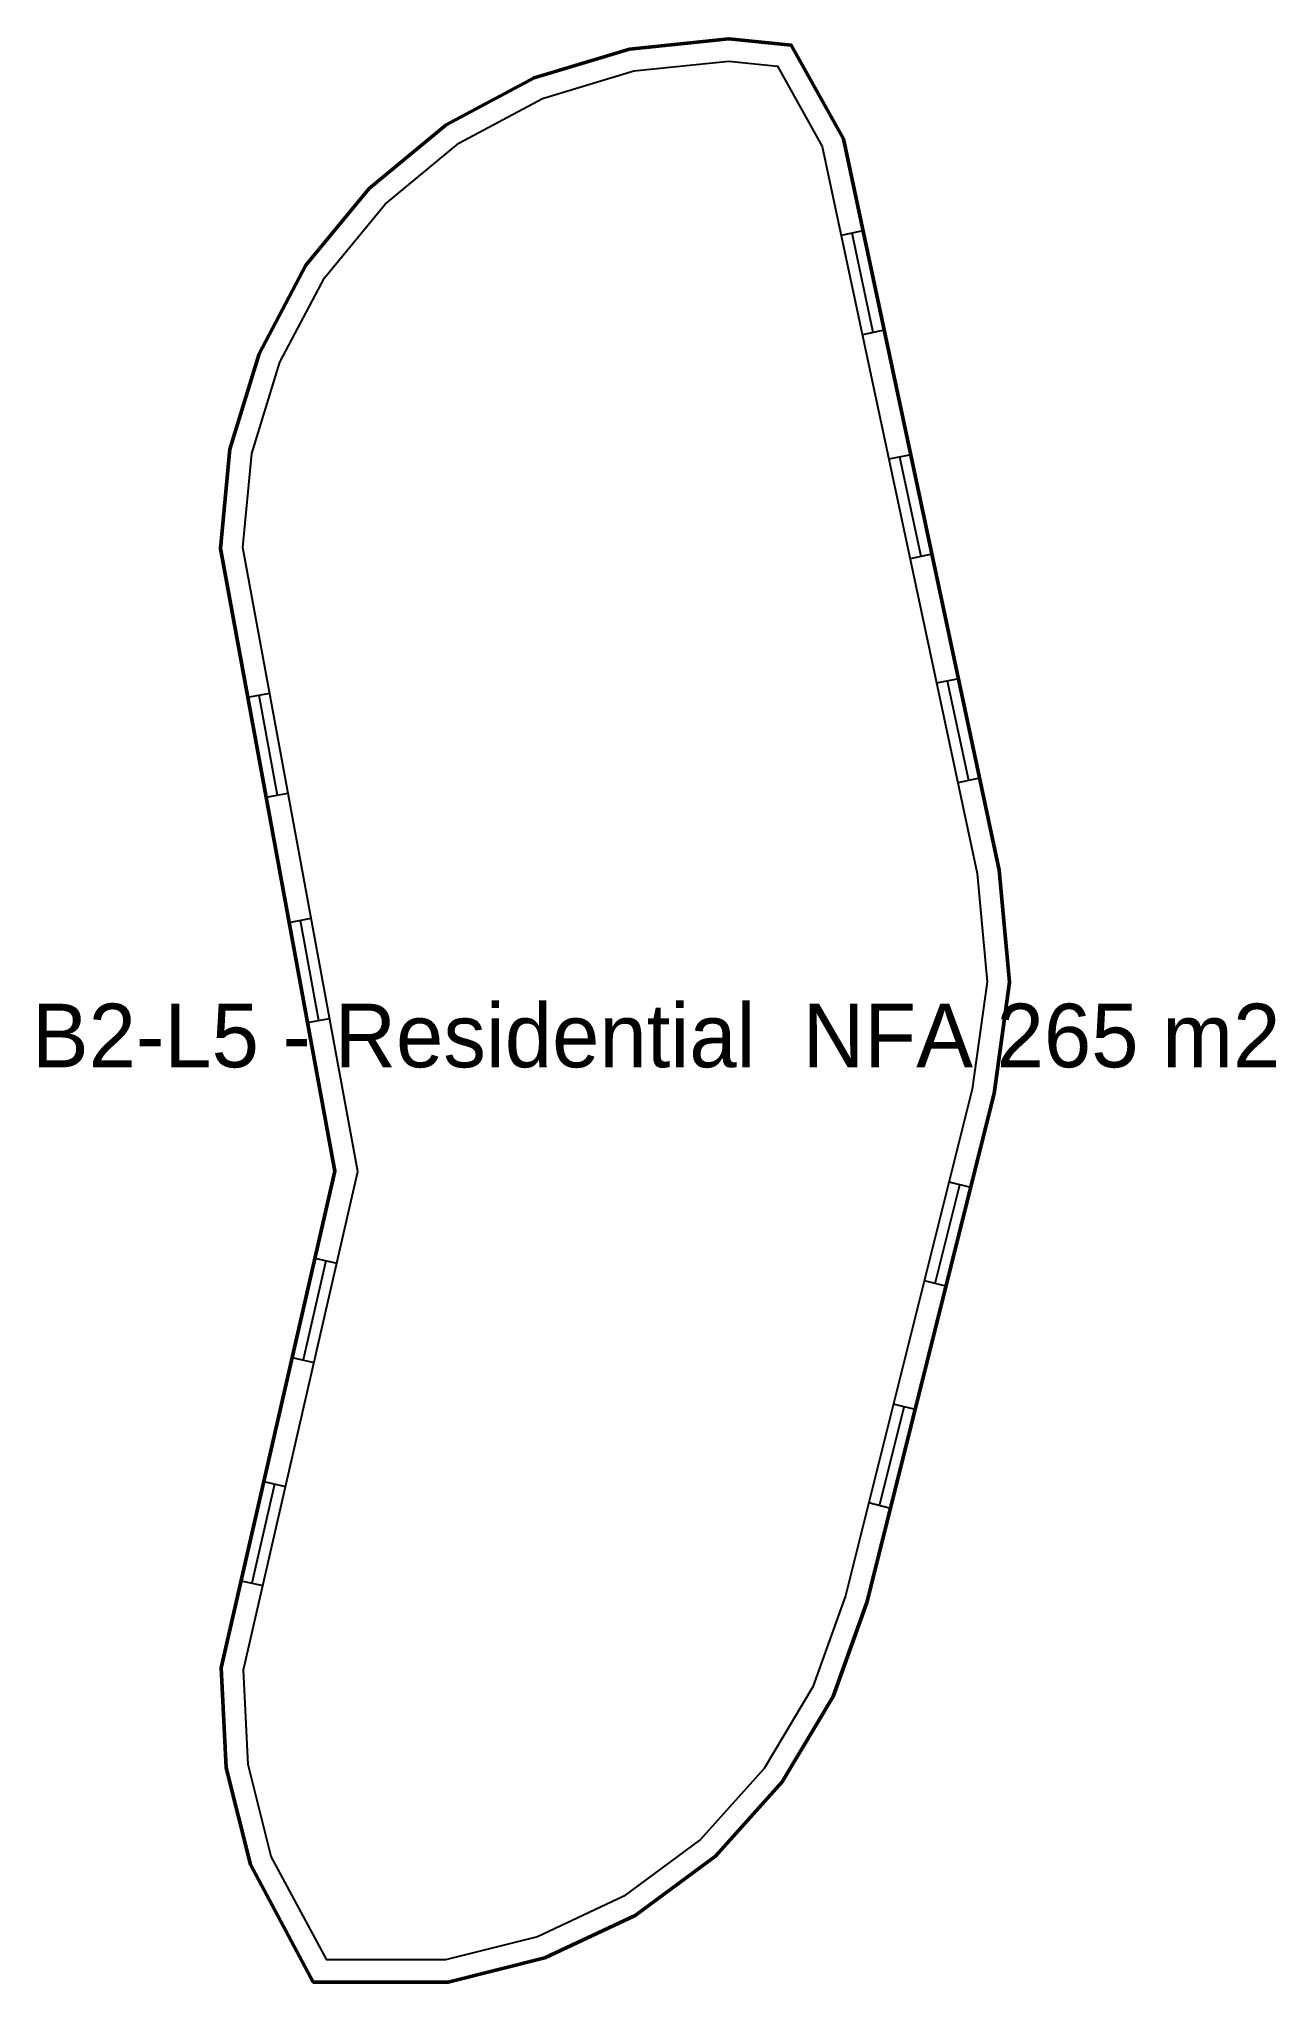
# Model space of a CAD drawing. Header units: metres. Extents: x 82.1 to 101.6, y -49.5 to -19.
import ezdxf
from ezdxf.enums import TextEntityAlignment as Align

# ---------------------------------------------------------------- set-up
doc = ezdxf.new("R2010")
doc.units = ezdxf.units.M
for name, color, linetype in [('TEXT', 250, 'Continuous'), ('WALL', 7, 'Continuous'), ('WINDOW', 5, 'Continuous')]:
    doc.layers.add(name, color=color, linetype=linetype)

msp = doc.modelspace()

# ---------------------------------------------------------------- linework, layer by layer
at = {"layer": 'WALL', "lineweight": 50}
msp.add_lwpolyline([(85, -27.01), (86.8, -36.8), (85.01, -44.61), (85.09, -46.18), (85.47, -47.7), (86.46, -49.55), (88.58, -49.55), (90.1, -49.17), (91.52, -48.5), (92.78, -47.57), (93.83, -46.4), (94.63, -45.06), (95.16, -43.58), (97.16, -35.58), (97.4, -33.83), (97.24, -32.07), (94.79, -20.57), (93.97, -19.1), (92.99, -19), (91.43, -19.16), (89.93, -19.61), (88.55, -20.35), (87.34, -21.35), (86.34, -22.56), (85.61, -23.95), (85.15, -25.45)], close=True, dxfattribs=at)
at = {"layer": 'WALL'}
msp.add_lwpolyline([(85.353, -26.995), (85.495, -25.519), (85.935, -24.084), (86.633, -22.755), (87.589, -21.599), (88.746, -20.642), (90.064, -19.935), (91.499, -19.505), (92.99, -19.352), (93.753, -19.43), (94.459, -20.694), (96.893, -32.122), (97.048, -33.822), (96.816, -35.514), (94.825, -43.478), (94.312, -44.91), (93.547, -46.191), (92.543, -47.31), (91.34, -48.198), (89.982, -48.839), (88.537, -49.2), (86.67, -49.2), (85.799, -47.573), (85.438, -46.128), (85.362, -44.641), (87.157, -36.808), (85.353, -26.995)], close=True, dxfattribs=at)
at = {"layer": 'WINDOW'}
for p, q in [((95.098, -22.017), (94.756, -22.09)), ((95.26, -23.618), (94.927, -22.053)), ((95.432, -23.581), (95.089, -23.654)), ((95.848, -25.538), (95.506, -25.61)), ((96.011, -27.139), (95.677, -25.574)), ((96.182, -27.102), (95.839, -27.175)), ((85.43, -29.348), (85.774, -29.285)), ((85.602, -29.316), (85.891, -30.89)), ((96.598, -29.059), (96.256, -29.131)), ((96.761, -30.66), (96.427, -29.095)), ((96.932, -30.623), (96.589, -30.696)), ((85.719, -30.921), (86.063, -30.858)), ((86.081, -32.889), (86.425, -32.825)), ((86.253, -32.857), (86.542, -34.43)), ((86.37, -34.462), (86.714, -34.399)), ((96.233, -38.567), (96.621, -37.015)), ((96.791, -37.058), (96.451, -36.973)), ((86.486, -38.171), (86.827, -38.249)), ((86.656, -38.21), (86.299, -39.769)), ((96.403, -38.61), (96.063, -38.525)), ((86.128, -39.73), (86.47, -39.808)), ((95.36, -42.06), (95.748, -40.508)), ((95.917, -40.55), (95.578, -40.465)), ((85.852, -41.719), (85.495, -43.278)), ((85.682, -41.68), (86.023, -41.758)), ((95.529, -42.102), (95.19, -42.017)), ((85.324, -43.239), (85.665, -43.317))]:
    msp.add_line(p, q, dxfattribs=at)

# ---------------------------------------------------------------- texts
at = {"layer": 'TEXT'}
msp.add_text('B2-L5 - Residential  NFA 265 m2', height=1, dxfattribs=at).set_placement((91.848, -34.668), align=Align.MIDDLE_CENTER)

doc.saveas('drawing.dxf')
